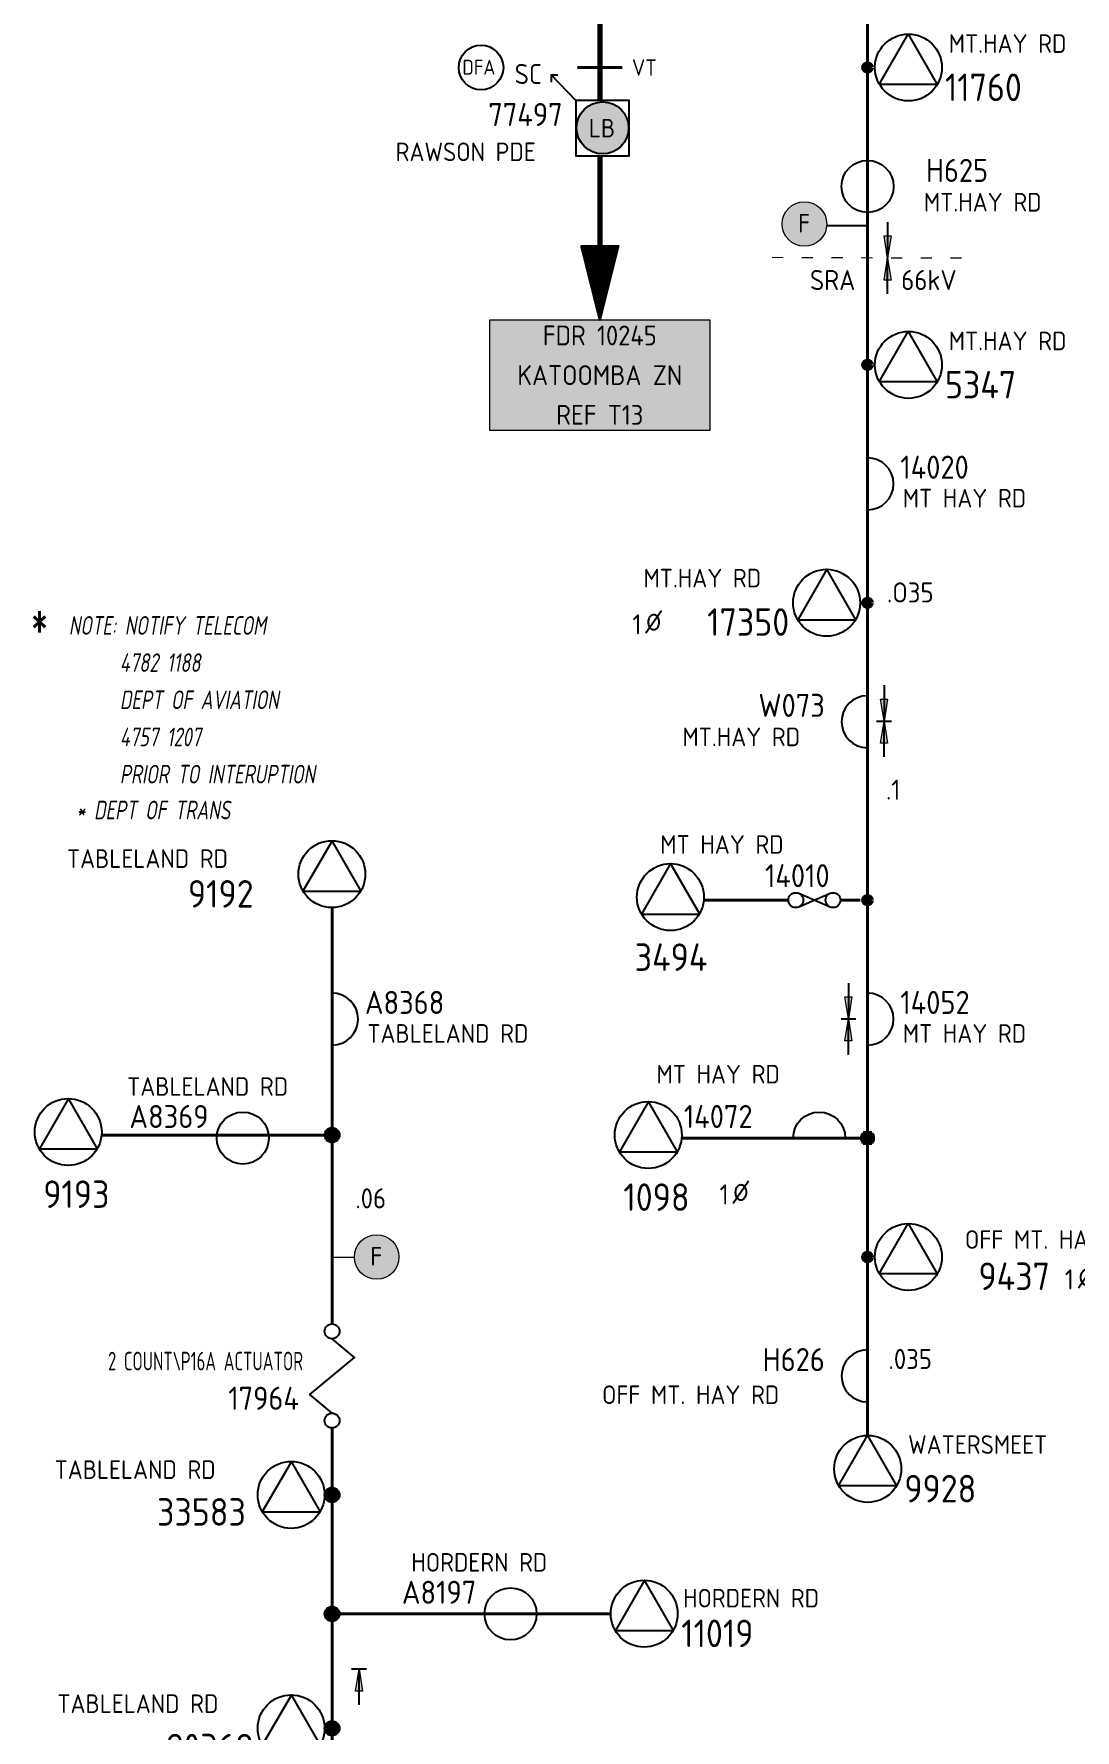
# Model space of a CAD drawing. Header units: millimetres. Extents: x 0 to 634, y -9 to 946.
# Drawn here: x 1.9 to 141.9, y 208.4 to 436.5 of the extents above; entities that cross this region are included whole.
import ezdxf
from ezdxf.enums import TextEntityAlignment as Align

# ---------------------------------------------------------------- set-up
doc = ezdxf.new("R2010")
doc.units = ezdxf.units.MM
doc.linetypes.add('DASHA', pattern=[5.5, 1.5, -2.5, 1.5])
doc.linetypes.add('FILL100', pattern=[0])
for name, color, linetype in [('EQUIPMENT', 7, 'Continuous'), ('EQUIPMENT_X_ZONE', 7, 'Continuous'), ('PROTECTION', 7, 'Continuous')]:
    doc.layers.add(name, color=color, linetype=linetype)
for name, color, linetype, true_color in [('NOTATION', 7, 'Continuous', 0x000000), ('RETICULATION', 7, 'Continuous', 0x000000), ('SOPS_COND_R210', 7, 'Continuous', 0x007acc), ('SOPS_COND_R211', 1, 'Continuous', 0xff0000)]:
    doc.layers.add(name, color=color, linetype=linetype, true_color=true_color)
doc.styles.add('25', font='GENISO12')
doc.styles.add('DEFAULT', font='DEFAULT')
doc.styles.add('II25', font='GENISO12', dxfattribs={"width": 0.8, "oblique": 9.998114})
doc.styles.add('II50', font='Simplex', dxfattribs={"width": 0.7})
doc.styles.add('S18', font='GENISO12', dxfattribs={"width": 0.994444})
doc.styles.add('S20', font='GENISO12')
doc.styles.add('S25', font='GENISO12')
doc.styles.add('S29', font='GENISO12')
doc.styles.add('S35', font='GENISO12')
doc.styles.add('SOPS25', font='GENISO12')
doc.styles.add('SXREF', font='GENISO12')

# ---------------------------------------------------------------- blocks, each defined once
blk = doc.blocks.new('SOPS_FRED')
at = {"linetype": 'DASHA', "lineweight": 0}
blk.add_line((-72.84, -85.5), (-45.11, -85.6), dxfattribs=at)
at = {"insert": (-57.88, -88.56), "char_height": 2.7, "attachment_point": 5, "line_spacing_factor": 1.2, "style": 'S25'}
blk.add_mtext('SRA    66kV', dxfattribs=at)
at = {"style": 'DEFAULT', "flags": 3}
blk.add_attdef('ISI_MICROGDS_OBJECT_NAME', (0, 0), '', height=2.5, dxfattribs=at)
blk = doc.blocks.new('SOPS_RETIC_ARROW_MAIN')
for p, q in [((-63.64, -93.05), (-58.74, -93.05)), ((-58.79, -93.25), (-63.59, -93.25)), ((-63.54, -93.45), (-58.84, -93.45)), ((-58.89, -93.65), (-63.49, -93.65)), ((-63.44, -93.85), (-58.94, -93.85)), ((-58.99, -94.05), (-63.39, -94.05)), ((-63.34, -94.25), (-59.04, -94.25)), ((-59.09, -94.45), (-63.29, -94.45)), ((-63.24, -94.65), (-59.14, -94.65)), ((-59.19, -94.85), (-63.19, -94.85)), ((-63.14, -95.05), (-59.24, -95.05)), ((-59.29, -95.25), (-63.09, -95.25)), ((-63.04, -95.45), (-59.34, -95.45)), ((-59.39, -95.65), (-62.99, -95.65)), ((-62.94, -95.85), (-59.44, -95.85)), ((-59.49, -96.05), (-62.89, -96.05)), ((-62.84, -96.25), (-59.54, -96.25)), ((-59.59, -96.45), (-62.79, -96.45)), ((-62.74, -96.65), (-59.64, -96.65)), ((-59.69, -96.85), (-62.69, -96.85)), ((-62.64, -97.05), (-59.74, -97.05)), ((-59.79, -97.25), (-62.59, -97.25)), ((-62.54, -97.45), (-59.84, -97.45)), ((-59.89, -97.65), (-62.49, -97.65)), ((-62.44, -97.85), (-59.94, -97.85)), ((-59.99, -98.05), (-62.39, -98.05)), ((-62.34, -98.25), (-60.04, -98.25)), ((-60.09, -98.45), (-62.29, -98.45)), ((-62.24, -98.65), (-60.14, -98.65)), ((-60.19, -98.85), (-62.19, -98.85)), ((-62.14, -99.05), (-60.24, -99.05)), ((-60.29, -99.25), (-62.09, -99.25)), ((-62.04, -99.45), (-60.34, -99.45)), ((-60.39, -99.65), (-61.99, -99.65)), ((-61.94, -99.85), (-60.44, -99.85)), ((-60.49, -100.05), (-61.89, -100.05)), ((-61.84, -100.25), (-60.54, -100.25)), ((-60.59, -100.45), (-61.79, -100.45)), ((-61.74, -100.65), (-60.64, -100.65)), ((-60.69, -100.85), (-61.69, -100.85)), ((-61.64, -101.05), (-60.74, -101.05)), ((-60.79, -101.25), (-61.59, -101.25)), ((-61.54, -101.45), (-60.84, -101.45)), ((-60.89, -101.65), (-61.49, -101.65)), ((-61.44, -101.85), (-60.94, -101.85)), ((-60.99, -102.05), (-61.39, -102.05)), ((-61.34, -102.25), (-61.04, -102.25)), ((-61.09, -102.45), (-61.29, -102.45))]:
    blk.add_line(p, q)
blk.add_lwpolyline([(-63.69, -92.85), (-58.69, -92.85), (-61.19, -102.85)], close=True)
at = {"style": 'DEFAULT', "flags": 3}
blk.add_attdef('ISI_MICROGDS_OBJECT_NAME', (0, 0), '', height=2.5, dxfattribs=at)
blk = doc.blocks.new('END$MARK$8$193')
blk.add_hatch(color=0).paths.add_polyline_path([(0, 0), (-38, -6), (-38, 6)])
at = {"color": 0, "linetype": 'FILL100', "lineweight": 0}
blk.add_lwpolyline([(0, 0), (-38, -6), (-38, 6)], close=True, dxfattribs=at)
blk = doc.blocks.new('SOPS_RETIC_COND_1$3')
for p, q in [((1, 4.82), (1, 0)), ((0, 0), (2, 0)), ((1, -4.82), (1, 0))]:
    blk.add_line(p, q)
at = {"xscale": 0.078125, "yscale": 0.078125, "zscale": 0.078125}
for rotation in [270, 90]:
    blk.add_blockref('END$MARK$8$193', (1, 0), dxfattribs=dict(at, rotation=rotation))
at = {"style": 'DEFAULT', "flags": 3}
blk.add_attdef('ISI_MICROGDS_OBJECT_NAME', (0, 0), '', height=2.5, dxfattribs=at)
blk = doc.blocks.new('SOPS_RETIC_COND_1$4')
for p, q in [((-2, 4.82), (-2, 0)), ((-3, 0), (-1, 0)), ((-2, -4.82), (-2, 0))]:
    blk.add_line(p, q)
at = {"xscale": 0.078125, "yscale": 0.078125, "zscale": 0.078125}
for rotation in [270, 90]:
    blk.add_blockref('END$MARK$8$193', (-2, 0), dxfattribs=dict(at, rotation=rotation))
at = {"style": 'DEFAULT', "flags": 3}
blk.add_attdef('ISI_MICROGDS_OBJECT_NAME', (0, 0), '', height=2.5, dxfattribs=at)
blk = doc.blocks.new('SOPS_RETIC_COND_1$19')
for p, q in [((-3, 0), (-1, 0)), ((-2, -4.82), (-2, 0))]:
    blk.add_line(p, q)
at = {"xscale": 0.078125, "yscale": 0.078125, "zscale": 0.078125, "rotation": 90}
blk.add_blockref('END$MARK$8$193', (-2, 0), dxfattribs=at)
at = {"style": 'DEFAULT', "flags": 3}
blk.add_attdef('ISI_MICROGDS_OBJECT_NAME', (0, 0), '', height=2.5, dxfattribs=at)
blk = doc.blocks.new('SOPS_RETIC_COND_2')
blk.add_line((-60, -80.77), (-60, -85.6))
at = {"xscale": 0.078125, "yscale": 0.078125, "zscale": 0.078125, "rotation": 270}
blk.add_blockref('END$MARK$8$193', (-60, -85.6), dxfattribs=at)
at = {"style": 'DEFAULT', "flags": 3}
blk.add_attdef('ISI_MICROGDS_OBJECT_NAME', (0, 0), '', height=2.5, dxfattribs=at)
blk = doc.blocks.new('SOPS_RETIC_COND_2$0')
blk.add_line((60, 90.42), (60, 85.6))
at = {"xscale": 0.078125, "yscale": 0.078125, "zscale": 0.078125, "rotation": 270}
blk.add_blockref('END$MARK$8$193', (60, 85.6), dxfattribs=at)
at = {"style": 'DEFAULT', "flags": 3}
blk.add_attdef('ISI_MICROGDS_OBJECT_NAME', (0, 0), '', height=2.5, dxfattribs=at)
blk = doc.blocks.new('SOPS_SW_DO_H')
for p, q in [((-62.1, -84.68), (-57.9, -86.51)), ((-62.1, -86.51), (-57.9, -84.68))]:
    blk.add_line(p, q)
for centre in [(-62.5, -85.6), (-57.5, -85.6)]:
    blk.add_circle(centre, 1)
at = {"style": 'DEFAULT', "flags": 3}
blk.add_attdef('ISI_MICROGDS_OBJECT_NAME', (0, 0), '', height=2.5, dxfattribs=at)
at = {"style": 'S25'}
blk.add_attdef('LOCATION_001', (-80.73, -79.36), '', height=2.5, dxfattribs=at)
at = {"style": 'S29'}
blk.add_attdef('SWITCH_NUMBER', text='', height=3.1, dxfattribs=at).set_placement((-62.3, -84.79), align=Align.BOTTOM_CENTER)
blk = doc.blocks.new('SOPS_SW_L_L')
blk.add_lwpolyline([(0, 3.5, 1), (0, -3.5)], format="xyb")
at = {"style": 'S29'}
blk.add_attdef('SWITCH_NUMBER', text='', height=3.1, dxfattribs=at).set_placement((-5.74, 2.2), align=Align.MIDDLE_RIGHT)
at = {"style": 'DEFAULT', "flags": 3}
blk.add_attdef('ISI_MICROGDS_OBJECT_NAME', (0, 0), '', height=2.5, dxfattribs=at)
at = {"style": 'S25'}
blk.add_attdef('LOCATION_001', (-35.7, -3.78), '', height=2.5, dxfattribs=at)
blk = doc.blocks.new('SOPS_SW_L_L$0')
blk.add_lwpolyline([(0, 3.5, 1), (0, -3.5)], format="xyb")
at = {"style": 'S29'}
blk.add_attdef('SWITCH_NUMBER', text='', height=3.1, dxfattribs=at).set_placement((-5.74, 2.2), align=Align.MIDDLE_RIGHT)
at = {"style": 'DEFAULT', "flags": 3}
blk.add_attdef('ISI_MICROGDS_OBJECT_NAME', (0, 0), '', height=2.5, dxfattribs=at)
at = {"style": 'S25'}
blk.add_attdef('LOCATION_001', (-24.89, -3.29), '', height=2.5, dxfattribs=at)
blk = doc.blocks.new('SOPS_SW_L_R$6')
blk.add_lwpolyline([(0, -3.5, 1), (0, 3.5)], format="xyb")
at = {"style": 'DEFAULT', "flags": 3}
blk.add_attdef('ISI_MICROGDS_OBJECT_NAME', (0, 0), '', height=2.5, dxfattribs=at)
at = {"style": 'S29'}
blk.add_attdef('SWITCH_NUMBER', text='', height=3.1, dxfattribs=at).set_placement((4.41, 2.24), align=Align.MIDDLE_LEFT)
at = {"style": 'S25'}
blk.add_attdef('LOCATION_001', (4.74, -3.18), '', height=2.5, dxfattribs=at)
blk = doc.blocks.new('SOPS_SW_L_R$7')
blk.add_lwpolyline([(0, -3.5, 1), (0, 3.5)], format="xyb")
at = {"style": 'DEFAULT', "flags": 3}
blk.add_attdef('ISI_MICROGDS_OBJECT_NAME', (0, 0), '', height=2.5, dxfattribs=at)
at = {"style": 'S29'}
blk.add_attdef('SWITCH_NUMBER', text='', height=3.1, dxfattribs=at).set_placement((4.41, 2.24), align=Align.MIDDLE_LEFT)
at = {"style": 'S25'}
blk.add_attdef('LOCATION_001', (4.74, -3.18), '', height=2.5, dxfattribs=at)
blk = doc.blocks.new('SOPS_SW_L_R$31')
blk.add_lwpolyline([(0, -3.5, 1), (0, 3.5)], format="xyb", close=True)
at = {"style": 'DEFAULT', "flags": 3}
blk.add_attdef('ISI_MICROGDS_OBJECT_NAME', (0, 0), '', height=2.5, dxfattribs=at)
at = {"style": 'S29'}
blk.add_attdef('SWITCH_NUMBER', text='', height=3.1, dxfattribs=at).set_placement((4.41, 2.24), align=Align.MIDDLE_LEFT)
at = {"style": 'S25'}
blk.add_attdef('LOCATION_001', (4.74, -3.18), '', height=2.5, dxfattribs=at)
blk = doc.blocks.new('SOPS_SW_S_H$3')
blk.add_circle((0, 0), 3.5)
at = {"style": 'S25'}
blk.add_attdef('LOCATION_001', (-13.34, 5.68), '', height=2.5, dxfattribs=at)
at = {"style": 'S29'}
blk.add_attdef('SWITCH_NUMBER', text='', height=3.1, dxfattribs=at).set_placement((-4.61, 2.9), align=Align.MIDDLE_RIGHT)
at = {"style": 'DEFAULT', "flags": 3}
blk.add_attdef('ISI_MICROGDS_OBJECT_NAME', (0, 0), '', height=2.5, dxfattribs=at)
blk = doc.blocks.new('SOPS_SW_S_H$4')
blk.add_circle((0, 0), 3.5)
at = {"style": 'S25'}
blk.add_attdef('LOCATION_001', (-15.56, 5.68), '', height=2.5, dxfattribs=at)
at = {"style": 'S29'}
blk.add_attdef('SWITCH_NUMBER', text='', height=3.1, dxfattribs=at).set_placement((-4.61, 2.9), align=Align.MIDDLE_RIGHT)
at = {"style": 'DEFAULT', "flags": 3}
blk.add_attdef('ISI_MICROGDS_OBJECT_NAME', (0, 0), '', height=2.5, dxfattribs=at)
blk = doc.blocks.new('SOPS_SW_S_L')
blk.add_circle((0, 0), 3.5)
at = {"style": 'S29'}
blk.add_attdef('SWITCH_NUMBER', text='', height=3.1, dxfattribs=at).set_placement((16.22, 2.16), align=Align.MIDDLE_RIGHT)
at = {"style": 'DEFAULT', "flags": 3}
blk.add_attdef('ISI_MICROGDS_OBJECT_NAME', (0, 0), '', height=2.5, dxfattribs=at)
at = {"style": 'S25'}
blk.add_attdef('LOCATION_001', (7.58, -3.37), '', height=2.5, dxfattribs=at)
blk = doc.blocks.new('SOPS_TRF_T$7')
blk.add_lwpolyline([(3.91, -6.78), (0, 0), (-3.91, -6.78)], close=True)
blk.add_circle((-0.03, -4.5), 4.5)
at = {"style": 'DEFAULT', "flags": 3}
blk.add_attdef('ISI_MICROGDS_OBJECT_NAME', (0, 0), '', height=2.5, dxfattribs=at)
at = {"style": 'S25'}
blk.add_attdef('LOCATION_001', (-35.65, -3.66), '', height=2.5, dxfattribs=at)
at = {"style": 'S35'}
blk.add_attdef('SUB_NUMBER', text='', height=3.7, dxfattribs=at).set_placement((-10.55, -7.15), align=Align.MIDDLE_RIGHT)
blk = doc.blocks.new('SOPS_TRF_T$9')
blk.add_lwpolyline([(3.91, -6.78), (0, 0), (-3.91, -6.78)], close=True)
blk.add_circle((-0.03, -4.5), 4.5)
at = {"style": 'DEFAULT', "flags": 3}
blk.add_attdef('ISI_MICROGDS_OBJECT_NAME', (0, 0), '', height=2.5, dxfattribs=at)
at = {"style": 'S25'}
blk.add_attdef('LOCATION_001', (5.2, -3.66), '', height=2.5, dxfattribs=at)
at = {"style": 'S35'}
blk.add_attdef('SUB_NUMBER', text='', height=3.7, dxfattribs=at).set_placement((4.95, -7.15), align=Align.MIDDLE_LEFT)
blk = doc.blocks.new('SOPS_TRF_T_L')
blk.add_line((28.35, -4.16), (30.43, -1.16))
blk.add_lwpolyline([(1.55, -2.28), (5.47, 4.5), (9.38, -2.28)], close=True)
blk.add_lwpolyline([(29.39, -1.73, 0.067491), (29.24, -1.75, 0.063596), (29.09, -1.81, 0.070277), (28.94, -1.94, 0.060813), (28.8, -2.12, 0.06853), (28.68, -2.4, 0.062558), (28.64, -2.73, 0.062558), (28.68, -3.06, 0.06853), (28.8, -3.34, 0.060813), (28.94, -3.53, 0.070277), (29.09, -3.65, 0.063596), (29.24, -3.71, 0.067491), (29.39, -3.73, 0.067491), (29.54, -3.71, 0.063596), (29.69, -3.65, 0.070277), (29.85, -3.53, 0.060813), (29.99, -3.34, 0.06853), (30.1, -3.06, 0.062558), (30.14, -2.73, 0.062558), (30.1, -2.4, 0.06853), (29.99, -2.12, 0.060813), (29.85, -1.94, 0.070277), (29.69, -1.81, 0.063596), (29.54, -1.75, 0.067491)], format="xyb", close=True)
blk.add_circle((5.5, 0), 4.5)
at = {"lineweight": 70}
blk.add_circle((0, 0), 0.5, dxfattribs=at)
at = {"insert": (27.14, -3.01), "char_height": 2.7, "attachment_point": 5, "line_spacing_factor": 1.2, "style": 'S25'}
blk.add_mtext('1', dxfattribs=at)
at = {"style": 'DEFAULT', "flags": 3}
blk.add_attdef('ISI_MICROGDS_OBJECT_NAME', (0, 0), '', height=2.5, dxfattribs=at)
at = {"style": 'S25'}
blk.add_attdef('LOCATION_001', (13.1, 1.1), '', height=2.5, dxfattribs=at)
at = {"style": 'S35'}
blk.add_attdef('SUB_NUMBER', text='', height=3.7, dxfattribs=at).set_placement((24.53, -2.59), align=Align.MIDDLE_RIGHT)
blk = doc.blocks.new('SOPS_TRF_T_L$0')
blk.add_line((-29.79, -4.04), (-27.71, -1.04))
blk.add_lwpolyline([(-1.55, -2.28), (-5.47, 4.5), (-9.38, -2.28)], close=True)
blk.add_lwpolyline([(-28.75, -1.61, 0.067491), (-28.9, -1.63, 0.063596), (-29.05, -1.7, 0.070277), (-29.2, -1.82, 0.060813), (-29.34, -2, 0.06853), (-29.46, -2.29, 0.062558), (-29.5, -2.61, 0.062558), (-29.46, -2.94, 0.06853), (-29.34, -3.22, 0.060813), (-29.2, -3.41, 0.070277), (-29.05, -3.53, 0.063596), (-28.9, -3.59, 0.067491), (-28.75, -3.61, 0.067491), (-28.6, -3.59, 0.063596), (-28.45, -3.53, 0.070277), (-28.29, -3.41, 0.060813), (-28.15, -3.22, 0.06853), (-28.04, -2.94, 0.062558), (-28, -2.61, 0.062558), (-28.04, -2.29, 0.06853), (-28.15, -2, 0.060813), (-28.29, -1.82, 0.070277), (-28.45, -1.7, 0.063596), (-28.6, -1.63, 0.067491)], format="xyb", close=True)
blk.add_circle((-5.5, 0), 4.5)
at = {"lineweight": 70}
blk.add_circle((0, 0), 0.5, dxfattribs=at)
at = {"insert": (-31, -2.89), "char_height": 2.7, "attachment_point": 5, "line_spacing_factor": 1.2, "style": 'S25'}
blk.add_mtext('1', dxfattribs=at)
at = {"style": 'S25'}
blk.add_attdef('LOCATION_001', (-30.13, 2.07), '', height=2.5, dxfattribs=at)
at = {"style": 'DEFAULT', "flags": 3}
blk.add_attdef('ISI_MICROGDS_OBJECT_NAME', (0, 0), '', height=2.5, dxfattribs=at)
at = {"style": 'S35'}
blk.add_attdef('SUB_NUMBER', text='', height=3.7, dxfattribs=at).set_placement((-10.53, -2.59), align=Align.MIDDLE_RIGHT)
blk = doc.blocks.new('SOPS_TRF_T_L$12')
for p, q in [((-1, 0), (1, 0)), ((0.98, 0.2), (-0.98, 0.2)), ((-0.92, 0.4), (0.92, 0.4)), ((0.8, 0.6), (-0.8, 0.6)), ((-0.6, 0.8), (0.6, 0.8)), ((0.98, -0.2), (-0.98, -0.2)), ((-0.92, -0.4), (0.92, -0.4)), ((0.8, -0.6), (-0.8, -0.6)), ((-0.6, -0.8), (0.6, -0.8))]:
    blk.add_line(p, q)
blk.add_lwpolyline([(-1.55, -2.28), (-5.47, 4.5), (-9.38, -2.28)], close=True)
for centre, radius in [((-5.5, 0), 4.5), ((0, 0), 1)]:
    blk.add_circle(centre, radius)
at = {"style": 'S25'}
blk.add_attdef('LOCATION_001', (-37.31, 2.15), '', height=2.5, dxfattribs=at)
at = {"style": 'DEFAULT', "flags": 3}
blk.add_attdef('ISI_MICROGDS_OBJECT_NAME', (0, 0), '', height=2.5, dxfattribs=at)
at = {"style": 'S35'}
blk.add_attdef('SUB_NUMBER', text='', height=3.7, dxfattribs=at).set_placement((-11.59, -2.29), align=Align.MIDDLE_RIGHT)
blk = doc.blocks.new('SOPS_TRF_T_L$13')
for p, q in [((-1, 0), (1, 0)), ((0.98, 0.2), (-0.98, 0.2)), ((-0.92, 0.4), (0.92, 0.4)), ((0.8, 0.6), (-0.8, 0.6)), ((-0.6, 0.8), (0.6, 0.8)), ((0.98, -0.2), (-0.98, -0.2)), ((-0.92, -0.4), (0.92, -0.4)), ((0.8, -0.6), (-0.8, -0.6)), ((-0.6, -0.8), (0.6, -0.8))]:
    blk.add_line(p, q)
blk.add_lwpolyline([(-1.55, -2.28), (-5.47, 4.5), (-9.38, -2.28)], close=True)
for centre, radius in [((-5.5, 0), 4.5), ((0, 0), 1)]:
    blk.add_circle(centre, radius)
at = {"style": 'S25'}
blk.add_attdef('LOCATION_001', (-36.94, 2.07), '', height=2.5, dxfattribs=at)
at = {"style": 'DEFAULT', "flags": 3}
blk.add_attdef('ISI_MICROGDS_OBJECT_NAME', (0, 0), '', height=2.5, dxfattribs=at)
at = {"style": 'S35'}
blk.add_attdef('SUB_NUMBER', text='', height=3.7, dxfattribs=at).set_placement((-10.53, -2.59), align=Align.MIDDLE_RIGHT)
blk = doc.blocks.new('SOPS_TRF_T_LEL')
at = {"lineweight": 40}
blk.add_line((-1, 0), (-25, 0), dxfattribs=at)
for p, q in [((1, 0), (-1, 0)), ((-0.98, 0.2), (0.98, 0.2)), ((0.92, 0.4), (-0.92, 0.4)), ((-0.8, 0.6), (0.8, 0.6)), ((0.6, 0.8), (-0.6, 0.8)), ((-0.98, -0.2), (0.98, -0.2)), ((0.92, -0.4), (-0.92, -0.4)), ((-0.8, -0.6), (0.8, -0.6)), ((0.6, -0.8), (-0.6, -0.8)), ((-18.07, -8.74), (-15.99, -5.74))]:
    blk.add_line(p, q)
blk.add_lwpolyline([(-25.53, -1.87), (-29.45, 4.91), (-33.36, -1.87)], close=True)
blk.add_lwpolyline([(-10, 0, -1), (-3, 0)], format="xyb")
blk.add_lwpolyline([(-17.03, -6.31, 0.067491), (-17.18, -6.33, 0.063596), (-17.32, -6.39, 0.070277), (-17.48, -6.51, 0.060813), (-17.62, -6.7, 0.06853), (-17.74, -6.98, 0.062558), (-17.78, -7.31, 0.062558), (-17.74, -7.64, 0.06853), (-17.62, -7.92, 0.060813), (-17.48, -8.1, 0.070277), (-17.32, -8.23, 0.063596), (-17.18, -8.29, 0.067491), (-17.03, -8.31, 0.067491), (-16.88, -8.29, 0.063596), (-16.73, -8.23, 0.070277), (-16.57, -8.1, 0.060813), (-16.43, -7.92, 0.06853), (-16.32, -7.64, 0.062558), (-16.28, -7.31, 0.062558), (-16.32, -6.98, 0.06853), (-16.43, -6.7, 0.060813), (-16.57, -6.51, 0.070277), (-16.73, -6.39, 0.063596), (-16.88, -6.33, 0.067491)], format="xyb", close=True)
blk.add_circle((-29.48, 0.41), 4.5)
at = {"insert": (-19.28, -7.58), "char_height": 2.7, "attachment_point": 5, "line_spacing_factor": 1.2, "style": 'S25'}
blk.add_mtext('1', dxfattribs=at)
at = {"style": 'S25'}
blk.add_attdef('LOCATION_001', (-28.38, 7.34), '', height=2.5, dxfattribs=at)
at = {"style": 'S29'}
blk.add_attdef('SWITCH_NUMBER', text='', height=3.1, dxfattribs=at).set_placement((-24.7, 2.9), align=Align.MIDDLE_LEFT)
at = {"style": 'DEFAULT', "flags": 3}
blk.add_attdef('ISI_MICROGDS_OBJECT_NAME', (0, 0), '', height=2.5, dxfattribs=at)
at = {"style": 'S35'}
blk.add_attdef('SUB_NUMBER', text='', height=3.7, dxfattribs=at).set_placement((-28.38, -6.1), align=Align.TOP_CENTER)
blk = doc.blocks.new('SOPS_TRF_T_LEL$0')
at = {"lineweight": 40}
for p, q in [((-10.64, 0), (-22.02, 0)), ((-1, 0), (-3.64, 0))]:
    blk.add_line(p, q, dxfattribs=at)
blk.add_lwpolyline([(-22.55, -1.87), (-26.47, 4.91), (-30.38, -1.87)], close=True)
blk.add_circle((-26.5, 0.41), 4.5)
at = {"lineweight": 70}
blk.add_circle((0, 0), 0.5, dxfattribs=at)
at = {"style": 'DEFAULT', "flags": 3}
blk.add_attdef('ISI_MICROGDS_OBJECT_NAME', (0, 0), '', height=2.5, dxfattribs=at)
at = {"style": 'S35'}
blk.add_attdef('SUB_NUMBER', text='', height=3.7, dxfattribs=at).set_placement((-26.42, -5.82), align=Align.TOP_CENTER)
blk = doc.blocks.new('SOPS_TRF_T_LEL$6')
at = {"lineweight": 40}
blk.add_line((-1, 0), (-31, 0), dxfattribs=at)
for p, q in [((1, 0), (-1, 0)), ((-0.98, 0.2), (0.98, 0.2)), ((0.92, 0.4), (-0.92, 0.4)), ((-0.8, 0.6), (0.8, 0.6)), ((0.6, 0.8), (-0.6, 0.8)), ((-0.98, -0.2), (0.98, -0.2)), ((0.92, -0.4), (-0.92, -0.4)), ((-0.8, -0.6), (0.8, -0.6)), ((0.6, -0.8), (-0.6, -0.8))]:
    blk.add_line(p, q)
blk.add_lwpolyline([(-31.53, -1.87), (-35.45, 4.91), (-39.36, -1.87)], close=True)
for centre, radius in [((-35.48, 0.41), 4.5), ((0, 0), 1)]:
    blk.add_circle(centre, radius)
at = {"style": 'DEFAULT', "flags": 3}
blk.add_attdef('ISI_MICROGDS_OBJECT_NAME', (0, 0), '', height=2.5, dxfattribs=at)
at = {"style": 'S35'}
blk.add_attdef('SUB_NUMBER', text='', height=3.7, dxfattribs=at).set_placement((-34.38, -6.1), align=Align.TOP_CENTER)
blk = doc.blocks.new('SOPS_TRF_T_R')
blk.add_lwpolyline([(-3.91, -6.78), (0, 0), (3.91, -6.78)], close=True)
blk.add_circle((0.03, -4.5), 4.5)
at = {"style": 'DEFAULT', "flags": 3}
blk.add_attdef('ISI_MICROGDS_OBJECT_NAME', (0, 0), '', height=2.5, dxfattribs=at)
at = {"style": 'S25'}
blk.add_attdef('LOCATION_001', (5.45, -2.48), '', height=2.5, dxfattribs=at)
at = {"style": 'S35'}
blk.add_attdef('SUB_NUMBER', text='', height=3.7, dxfattribs=at).set_placement((4.95, -7.16), align=Align.MIDDLE_LEFT)
blk = doc.blocks.new('SOPS_TRF_T_R$0')
blk.add_lwpolyline([(1.55, -2.28), (5.47, 4.5), (9.38, -2.28)], close=True)
blk.add_circle((5.5, 0), 4.5)
at = {"lineweight": 70}
blk.add_circle((0, 0), 0.5, dxfattribs=at)
at = {"style": 'DEFAULT', "flags": 3}
blk.add_attdef('ISI_MICROGDS_OBJECT_NAME', (0, 0), '', height=2.5, dxfattribs=at)
at = {"style": 'S25'}
blk.add_attdef('LOCATION_001', (10.92, 1.97), '', height=2.5, dxfattribs=at)
at = {"style": 'S35'}
blk.add_attdef('SUB_NUMBER', text='', height=3.7, dxfattribs=at).set_placement((10.41, -2.66), align=Align.MIDDLE_LEFT)
blk = doc.blocks.new('SOPS_TRF_T_R$1')
blk.add_lwpolyline([(1.55, -2.28), (5.47, 4.5), (9.38, -2.28)], close=True)
blk.add_circle((5.5, 0), 4.5)
at = {"lineweight": 70}
blk.add_circle((0, 0), 0.5, dxfattribs=at)
at = {"style": 'DEFAULT', "flags": 3}
blk.add_attdef('ISI_MICROGDS_OBJECT_NAME', (0, 0), '', height=2.5, dxfattribs=at)
at = {"style": 'S25'}
blk.add_attdef('LOCATION_001', (10.92, 1.97), '', height=2.5, dxfattribs=at)
at = {"style": 'S35'}
blk.add_attdef('SUB_NUMBER', text='', height=3.7, dxfattribs=at).set_placement((10.41, -2.66), align=Align.MIDDLE_LEFT)
blk = doc.blocks.new('SOPS_SW_SM_V')
blk.add_lwpolyline([(0, -5), (-3, -2.5), (3, 2.5), (0, 5)])
for centre in [(0, 6), (0, -6)]:
    blk.add_circle(centre, 1)
at = {"style": 'II25', "width": 0.716}
blk.add_attdef('SWITCH_RATING', text='', height=2.5, dxfattribs=at).set_placement((-3.895, 0), align=Align.BOTTOM_RIGHT)
at = {"style": 'DEFAULT', "flags": 3}
blk.add_attdef('ISI_MICROGDS_OBJECT_NAME', (0, 0), '', height=2.5, dxfattribs=at)
at = {"style": 'S29'}
blk.add_attdef('SWITCH_NUMBER', text='', height=3.1, dxfattribs=at).set_placement((-4.45, -1.45), align=Align.TOP_RIGHT)
blk = doc.blocks.new('SOPS_SW_LB_L_O')
h = blk.add_hatch(color=2)
edge = h.paths.add_edge_path()
edge.add_arc((0.38, -0.12), 3.5, 0, 360)
at = {"lineweight": 40}
blk.add_line((-3, 8), (3, 8), dxfattribs=at)
blk.add_lwpolyline([(3.95, -0.12), (3.95, 3.55), (-3.2, 3.55), (-3.2, -3.86), (3.95, -3.86)], close=True)
at = {"color": 7, "lineweight": -3}
blk.add_circle((0.38, -0.12), 3.5, dxfattribs=at)
at = {"insert": (6, 8), "char_height": 2.2, "attachment_point": 5, "line_spacing_factor": 1.2, "style": 'S20'}
blk.add_mtext('VT', dxfattribs=at)
at = {"color": 18, "true_color": 0x000000, "insert": (0.3, -0.16), "char_height": 2.5, "attachment_point": 5, "line_spacing_factor": 1.2, "style": '25'}
blk.add_mtext('LB', dxfattribs=at)
at = {"color": 1, "style": 'S29'}
blk.add_attdef('SWITCH_NUMBER', text='', height=3.1, dxfattribs=at).set_placement((-5, 1.68), align=Align.MIDDLE_RIGHT)
at = {"style": 'DEFAULT', "flags": 3}
blk.add_attdef('ISI_MICROGDS_OBJECT_NAME', (0, 0), '', height=2.5, dxfattribs=at)
at = {"color": 1, "style": 'S25'}
blk.add_attdef('LOCATION_001', (-27.45, -4.59), '', height=2.5, dxfattribs=at)

msp = doc.modelspace()

# ---------------------------------------------------------------- hatches: boundary and pattern name
at = {"layer": 'PROTECTION', "true_color": 0xff8080}
h = msp.add_hatch(color=11, dxfattribs=at)
edge = h.paths.add_edge_path()
edge.add_arc((105.52, 410.95), 3, 0, 360)
h = msp.add_hatch(color=11, dxfattribs=at)
edge = h.paths.add_edge_path()
edge.add_arc((48, 272), 3, 0, 360)
at = {"layer": 'RETICULATION'}
msp.add_hatch(color=2, dxfattribs=at).paths.add_polyline_path([(63.17, 383.21), (92.83, 383.21), (92.83, 398.03), (63.17, 398.03)])

# ---------------------------------------------------------------- linework, layer by layer
at = {"layer": 'NOTATION'}
msp.add_line((71.46, 431.03), (72.35, 431.03), dxfattribs=at)
msp.add_lwpolyline([(74.8, 427.55), (71.46, 431.03), (71.46, 430.03)], dxfattribs=at)
at = {"layer": 'PROTECTION'}
msp.add_line((108.52, 410.77), (114, 410.77), dxfattribs=at)
at = {"layer": 'PROTECTION', "color": 11, "lineweight": 0, "true_color": 0xff8080}
msp.add_line((42, 272), (45, 272), dxfattribs=at)
at = {"layer": 'PROTECTION', "color": 202, "true_color": 0x8a2be2}
msp.add_circle((62.03, 432), 3, dxfattribs=at)
at = {"layer": 'PROTECTION', "color": 11, "lineweight": 0, "true_color": 0xff8080}
for centre in [(105.52, 410.95), (48, 272)]:
    msp.add_circle(centre, 3, dxfattribs=at)
at = {"layer": 'RETICULATION', "color": 7, "lineweight": 0}
msp.add_lwpolyline([(63.17, 383.21), (92.83, 383.21), (92.83, 398.03), (63.17, 398.03)], close=True, dxfattribs=at)
at = {"layer": 'RETICULATION'}
for radius in [1, 0.9, 0.8, 0.7, 0.6, 0.5, 0.4, 0.3, 0.2]:
    msp.add_circle((42, 224), radius, dxfattribs=at)
at = {"layer": 'SOPS_COND_R210', "lineweight": 40}
for p, q in [((42, 319), (42, 263)), ((42, 249), (42, 147.5)), ((42, 224), (79.47, 224))]:
    msp.add_line(p, q, dxfattribs=at)
at = {"layer": 'SOPS_COND_R211', "lineweight": 40}
msp.add_line((114, 451.39), (114, 248), dxfattribs=at)
at = {"layer": 'SOPS_COND_R211', "lineweight": 70}
msp.add_line((78, 420.14), (78, 408.03), dxfattribs=at)
msp.add_lwpolyline([(114, 448), (78, 448), (78, 427.55)], dxfattribs=at)

# ---------------------------------------------------------------- block references
at = {"layer": 'EQUIPMENT'}
for name, p, values in [('SOPS_TRF_T_R$0', (114, 432), {'SUB_NUMBER': '11760', 'LOCATION_001': 'MT.HAY RD'}), ('SOPS_SW_S_L', (114, 416), {'SWITCH_NUMBER': 'H625', 'LOCATION_001': 'MT.HAY RD'}), ('SOPS_TRF_T_R$1', (114, 392), {'SUB_NUMBER': '5347', 'LOCATION_001': 'MT.HAY RD'}), ('SOPS_SW_L_R$7', (114, 376), {'SWITCH_NUMBER': '14020', 'LOCATION_001': 'MT HAY RD'}), ('SOPS_TRF_T_L$0', (114, 360), {'SUB_NUMBER': '17350', 'LOCATION_001': 'MT.HAY RD'}), ('SOPS_SW_L_L$0', (114, 344), {'SWITCH_NUMBER': 'W073', 'LOCATION_001': 'MT.HAY RD'}), ('SOPS_SW_DO_H', (166.86, 405.6), {'SWITCH_NUMBER': '14010', 'LOCATION_001': 'MT HAY RD'}), ('SOPS_TRF_T$7', (42, 328), {'SUB_NUMBER': '9192', 'LOCATION_001': 'TABLELAND RD'}), ('SOPS_TRF_T_LEL$0', (114, 320), {'SUB_NUMBER': '3494'}), ('SOPS_SW_L_R$31', (42, 304), {'SWITCH_NUMBER': 'A8368', 'LOCATION_001': 'TABLELAND RD'}), ('SOPS_SW_L_R$6', (114, 304), {'SWITCH_NUMBER': '14052', 'LOCATION_001': 'MT HAY RD'}), ('SOPS_TRF_T_LEL', (114, 288), {'SWITCH_NUMBER': '14072', 'LOCATION_001': 'MT HAY RD', 'SUB_NUMBER': '1098'}), ('SOPS_SW_S_H$4', (30, 288), {'SWITCH_NUMBER': 'A8369', 'LOCATION_001': 'TABLELAND RD'}), ('SOPS_TRF_T_LEL$6', (42, 288.4), {'SUB_NUMBER': '9193'}), ('SOPS_TRF_T_L', (114, 272), {'LOCATION_001': 'OFF MT. HAY RD', 'SUB_NUMBER': '9437'}), ('SOPS_SW_SM_V', (42, 256), {'SWITCH_NUMBER': '17964', 'SWITCH_RATING': '2 COUNT\\P16A ACTUATOR'}), ('SOPS_SW_L_L', (114, 256), {'SWITCH_NUMBER': 'H626', 'LOCATION_001': 'OFF MT. HAY RD'}), ('SOPS_TRF_T_R', (114, 248), {'SUB_NUMBER': '9928', 'LOCATION_001': 'WATERSMEET'}), ('SOPS_TRF_T_L$12', (42, 240), {'SUB_NUMBER': '33583', 'LOCATION_001': 'TABLELAND RD'}), ('SOPS_SW_S_H$3', (66, 224), {'SWITCH_NUMBER': 'A8197', 'LOCATION_001': 'HORDERN RD'}), ('SOPS_TRF_T$9', (84, 228.52), {'SUB_NUMBER': '11019', 'LOCATION_001': 'HORDERN RD'}), ('SOPS_TRF_T_L$13', (42, 208.6), {'SUB_NUMBER': '20369', 'LOCATION_001': 'TABLELAND RD'})]:
    msp.add_blockref(name, p, dxfattribs=at).add_auto_attribs(values)
for name, p in [('SOPS_RETIC_COND_2', (176.7, 491.97)), ('SOPS_RETIC_ARROW_MAIN', (139.19, 500.87)), ('SOPS_FRED', (174, 491.97)), ('SOPS_RETIC_COND_1$4', (118.22, 344.08)), ('SOPS_RETIC_COND_1$3', (110.44, 304.03)), ('SOPS_RETIC_COND_1$19', (47.63, 216.59))]:
    msp.add_blockref(name, p, dxfattribs=at)
at = {"layer": 'EQUIPMENT', "rotation": 180}
msp.add_blockref('SOPS_RETIC_COND_2$0', (176.7, 491.97), dxfattribs=at)
at = {"layer": 'EQUIPMENT_X_ZONE'}
msp.add_blockref('SOPS_SW_LB_L_O', (78, 424), dxfattribs=at).add_auto_attribs({'SWITCH_NUMBER': '77497', 'LOCATION_001': 'RAWSON PDE'})

# ---------------------------------------------------------------- texts
at = {"layer": 'NOTATION', "insert": (70.21, 431.13), "char_height": 2.7, "attachment_point": 6, "line_spacing_factor": 1.2, "style": 'S25'}
msp.add_mtext('SC', dxfattribs=at)
at = {"layer": 'PROTECTION', "color": 202, "true_color": 0x8a2be2, "insert": (61.74, 432.04), "char_height": 2, "attachment_point": 5, "line_spacing_factor": 1.2, "style": 'S18'}
msp.add_mtext('DFA', dxfattribs=at)
at = {"layer": 'PROTECTION', "color": 18, "true_color": 0x000000, "insert": (105.47, 411.04), "char_height": 2.5, "attachment_point": 5, "line_spacing_factor": 1.2, "style": 'SOPS25'}
msp.add_mtext('F', dxfattribs=at)
at = {"layer": 'PROTECTION', "insert": (47.95, 272.09), "char_height": 2.5, "attachment_point": 5, "line_spacing_factor": 1.2, "style": 'SOPS25'}
msp.add_mtext('F', dxfattribs=at)
at = {"layer": 'RETICULATION', "color": 7, "insert": (78, 390.62), "char_height": 2.6694, "attachment_point": 5, "line_spacing_factor": 1.2, "style": 'SXREF'}
msp.add_mtext('FDR 10245\\PKATOOMBA ZN\\PREF T13', dxfattribs=at)
at = {"layer": 'RETICULATION', "line_spacing_factor": 1.2}
for s, insert, char_height, attachment_point, style in [('*', (1.46, 356.36), 5, 4, 'II50'), ('NOTE: NOTIFY TELECOM\\P      4782 1188\\P      DEPT OF AVIATION\\P      4757 1207\\P      PRIOR TO INTERUPTION', (6.6, 346.95), 2.5, 4, 'II25'), ('* DEPT OF TRANS', (17.97, 332.12), 2.5, 5, 'II25')]:
    msp.add_mtext(s, dxfattribs=dict(at, insert=insert, char_height=char_height, attachment_point=attachment_point, style=style))
at = {"layer": 'SOPS_COND_R211', "color": 7, "char_height": 2.7, "attachment_point": 5, "line_spacing_factor": 1.2, "style": 'S25'}
for s, insert in [('.O35', (119.75, 361.39)), ('.1', (117.45, 334.86)), ('.06', (47.2, 279.89)), ('.035', (119.75, 258.28))]:
    msp.add_mtext(s, dxfattribs=dict(at, insert=insert))

doc.saveas('drawing.dxf')
